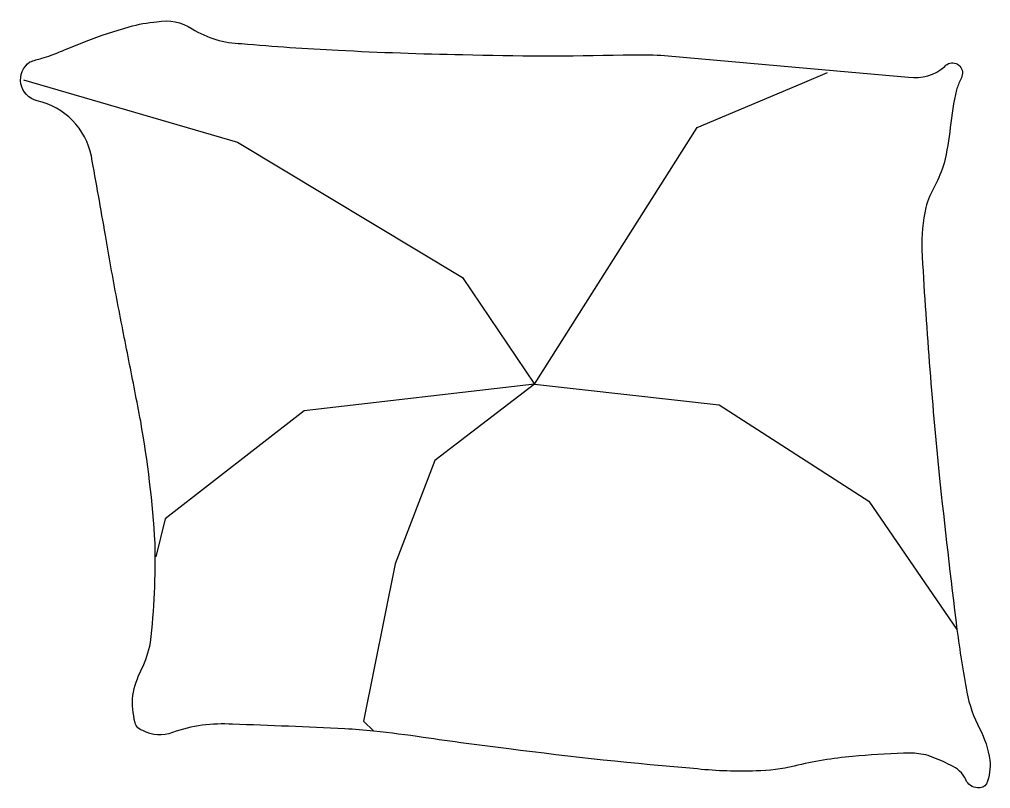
# Model space of a CAD drawing. Extents: x -31287 to -30803, y -33654 to -33271.
import ezdxf

# ---------------------------------------------------------------- set-up
doc = ezdxf.new("R2010")
doc.units = 0
doc.header["$LTSCALE"] = 20
doc.header["$MEASUREMENT"] = 0
doc.layers.get('0').update_dxf_attribs({"linetype": 'CONTINUOUS'})
doc.layers.add('门窗', color=5, linetype='CONTINUOUS')

# ---------------------------------------------------------------- blocks, each defined once
blk = doc.blocks.new('A$C23EC5013')
at = {"color": 5}
for p, q in [((389.03, 350.71), (401.55, 356.06)), ((1.29, 352.37), (107.8, 321.36)), ((336.64, 328.72), (389.03, 350.71)), ((255.67, 200.87), (336.64, 328.72)), ((107.8, 321.36), (219.72, 253.98)), ((219.72, 253.98), (255.67, 200.87)), ((255.67, 200.87), (140.9, 187.67)), ((255.67, 200.87), (206.01, 162.93)), ((255.67, 200.87), (347.57, 190.6)), ((347.57, 190.6), (422.16, 142.72)), ((140.9, 187.67), (71.82, 133.78)), ((206.01, 162.93), (186.33, 111.42)), ((422.16, 142.72), (466, 78.76)), ((71.82, 133.78), (67.14, 114.86)), ((186.33, 111.42), (170.44, 33.13)), ((170.44, 33.13), (175.7, 28.16))]:
    blk.add_line(p, q, dxfattribs=at)
blk.add_lwpolyline([(105.33, 31.57, 0.101392), (75.45, 27.51, -0.223768), (60.62, 28.41, -0.25558), (56.77, 32.35, -0.081563), (55.68, 45.96, -0.071805), (59.97, 58.95, 0.069985), (64.44, 72.26, 0.03546), (66.72, 121.74, 0.029432), (59.56, 182.46, 0.001554), (53.68, 212.59, -0.00152), (47.68, 243.39, -0.004735), (41.99, 275.08, 0.00382), (35.02, 314.36, 0.296001), (8.02, 341.96, -0.649774), (4.45, 361.27, -0.02319), (10.3, 363.09, 0.0288), (14.98, 364.61, 0.005727), (22.52, 367.62, -0.004358), (32.42, 371.61, -0.027528), (53.85, 378.73, -0.046214), (67.63, 381.31, -0.194121), (85.2, 377.74, 0.133719), (109.81, 370.43, 0.011505), (157.89, 367.14, 0.008882), (219.9, 364.91, 0.012426), (299.87, 364.77, -0.033612), (329.65, 363.71), (393.01, 358.07), (441.88, 353.73, 0.224341), (459.89, 359.02, -0.722772), (468.7, 355.62, -0.103513), (467.94, 352.7, 0.053465), (465.75, 347.33, 0.030109), (462.62, 328.67, -0.031436), (459.57, 310.81, -0.05324), (454.91, 299.63, 0.05518), (450.47, 288.82, 0.056271), (448.48, 267.75, 0.0108), (457.12, 155.66, 0.00456), (466, 78.76, 0.01125), (470.84, 47.53, 0.069394), (477.24, 29.47, -0.079756), (482.43, 13.71, -0.106399), (480.77, 1.88, -0.328642), (476.29, 0, -0.299547), (470.34, 4.02, 0.189917), (462.85, 11.17, 0.033518), (452.78, 15.57, 0.075627), (448.04, 16.77, 0.053489), (439.33, 17.2, 0.017838), (413.98, 15.52, 0.038394), (385, 10.78, -0.059529), (365.99, 8.38, -0.035943), (336.81, 9.32, -0.011245), (242.9, 19.33, -0.006203), (200.24, 25.05, 0.010783), (175.7, 28.16, 0.019485), (161.13, 29.31, 0.005062)], format="xyb", close=True, dxfattribs=at)

msp = doc.modelspace()

# ---------------------------------------------------------------- block references
at = {"layer": '门窗', "linetype": 'BYBLOCK', "ltscale": 2}
msp.add_blockref('A$C23EC5013', (-31286.05, -33653.59), dxfattribs=at)

doc.saveas('drawing.dxf')
